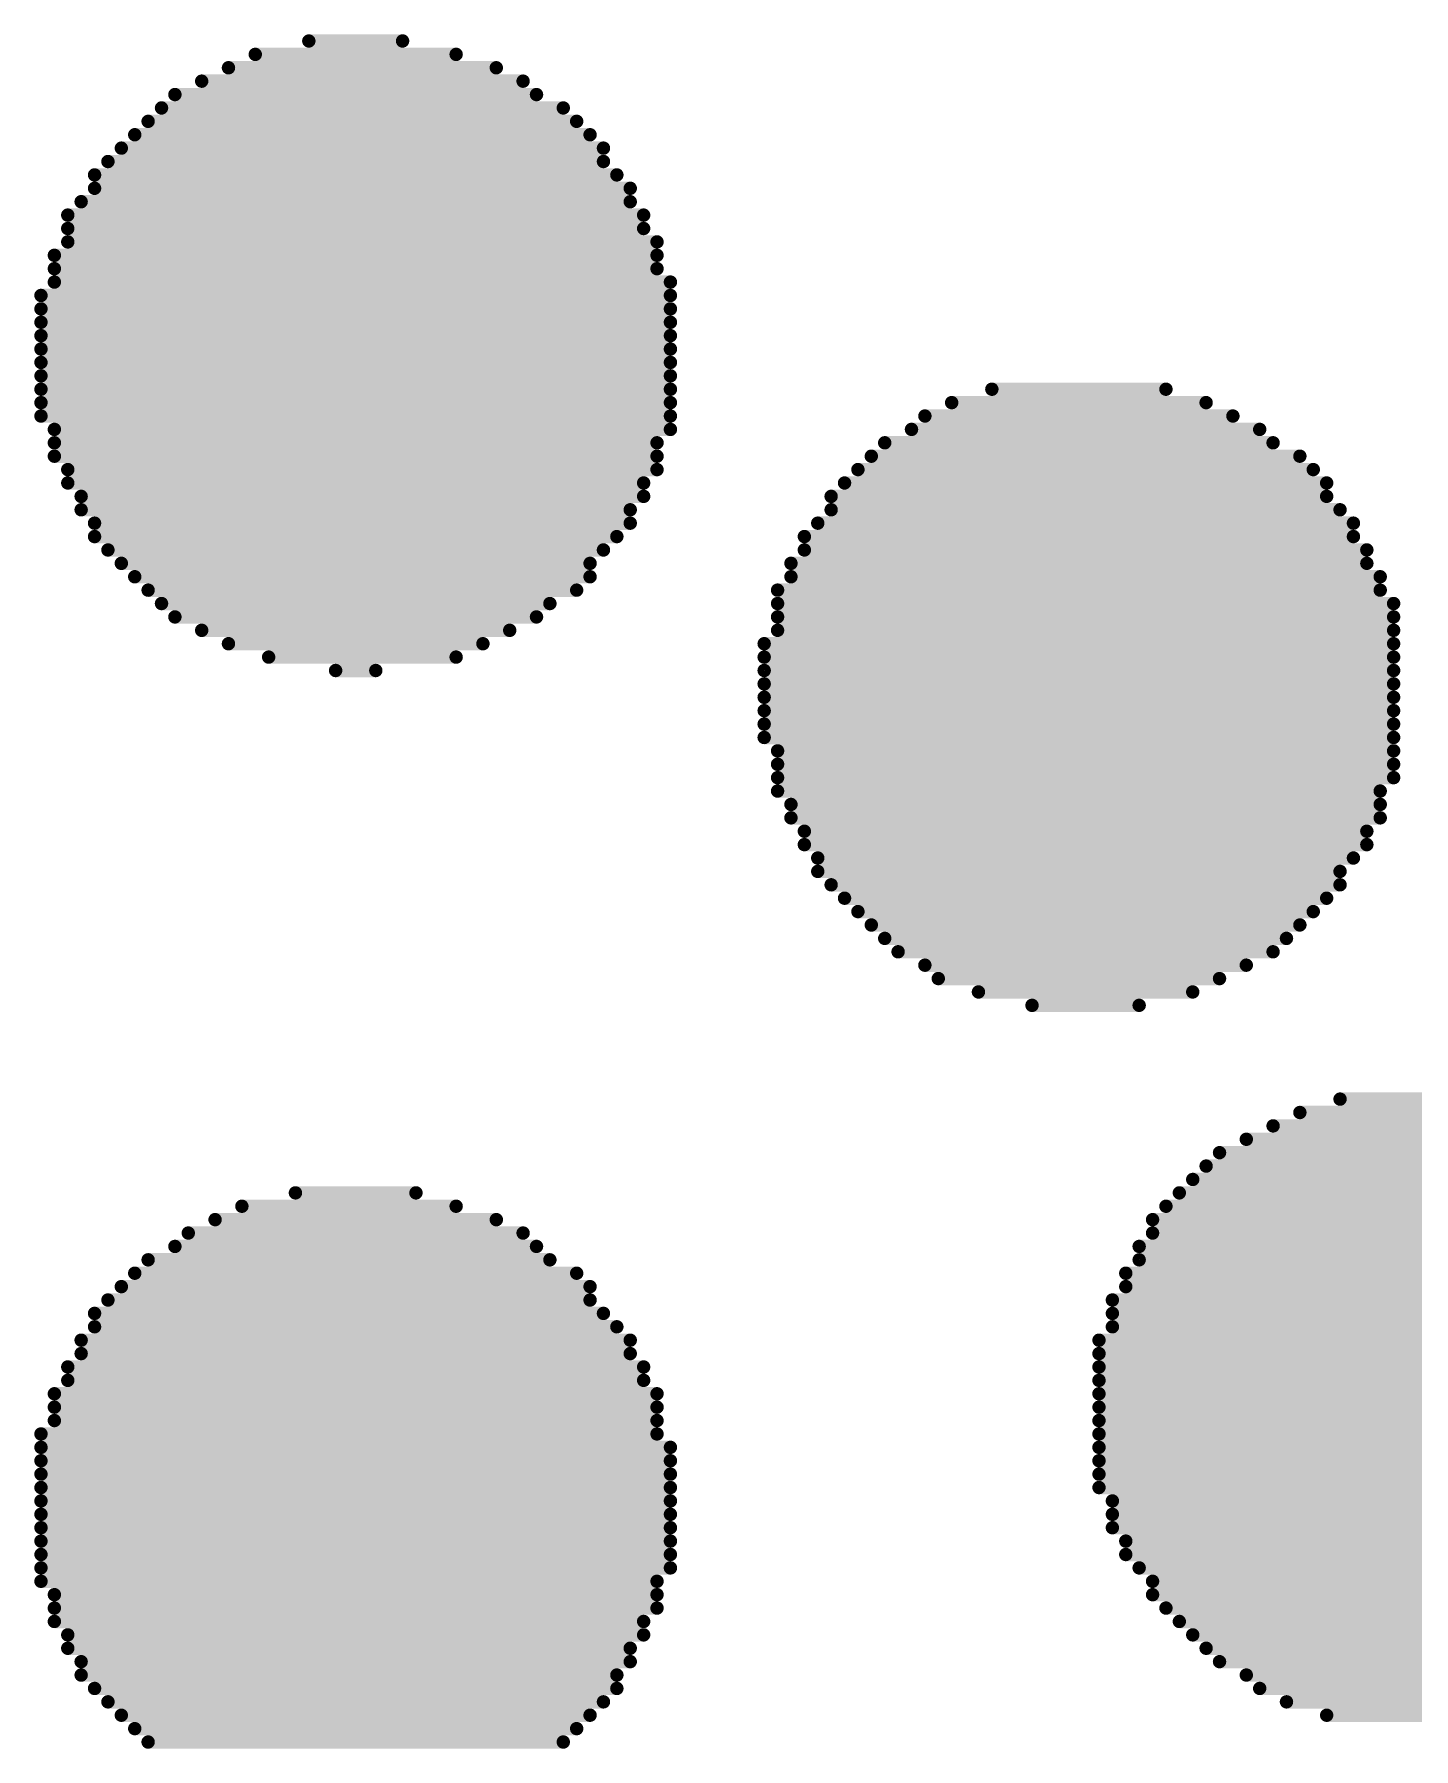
# Model space of a CAD drawing. Header units: millimetres. Extents: x 45 to 209, y 90 to 189.
# Drawn here: x 68.878 to 69.532, y 98.537 to 99.35 of the extents above; entities that cross this region are included whole.
import ezdxf

# ---------------------------------------------------------------- set-up
doc = ezdxf.new("R2010")
doc.units = ezdxf.units.MM
doc.layers.add('TopOverlay', color=2, linetype='Continuous')

# ---------------------------------------------------------------- blocks, each defined once
blk = doc.blocks.new('5394DE47_A0E8_4329_8464_7791B7C19310_62')
at = {"layer": 'TopOverlay', "const_width": 0.00635}
for points in [[(1.3287, 5.19135), (1.37315, 5.19135)], [(1.3033, 5.185), (1.39855, 5.185)], [(1.2906, 5.17865), (1.4176, 5.17865)], [(1.2779, 5.1723), (1.4303, 5.1723)], [(1.25885, 5.1596), (1.44935, 5.1596)], [(1.2652, 5.16595), (1.43665, 5.16595)], [(1.2525, 5.15325), (1.4557, 5.15325)], [(1.24615, 5.1469), (1.46205, 5.1469)], [(1.23345, 5.1342), (1.4684, 5.1342)], [(1.2398, 5.14055), (1.4684, 5.14055)], [(1.2271, 5.12785), (1.47475, 5.12785)], [(1.2271, 5.1215), (1.4811, 5.1215)], [(1.22075, 5.11515), (1.4811, 5.11515)], [(1.2144, 5.1088), (1.48745, 5.1088)], [(1.2144, 5.10245), (1.48745, 5.10245)], [(1.2144, 5.0961), (1.4938, 5.0961)], [(1.20805, 5.08975), (1.4938, 5.08975)], [(1.20805, 5.0834), (1.4938, 5.0834)], [(1.20805, 5.07705), (1.50015, 5.07705)], [(1.2017, 5.0707), (1.50015, 5.0707)], [(1.2017, 5.06435), (1.50015, 5.06435)], [(1.2017, 5.058), (1.50015, 5.058)], [(1.2017, 5.05165), (1.50015, 5.05165)], [(1.2017, 5.0453), (1.50015, 5.0453)], [(1.2017, 5.03895), (1.50015, 5.03895)], [(1.2017, 5.0326), (1.50015, 5.0326)], [(1.2017, 5.02625), (1.50015, 5.02625)], [(1.65255, 5.02625), (1.7351, 5.02625)], [(1.2017, 5.0199), (1.50015, 5.0199)], [(1.2017, 5.01355), (1.50015, 5.01355)], [(1.6208, 5.01355), (1.76685, 5.01355)], [(1.6335, 5.0199), (1.75415, 5.0199)], [(1.20805, 5.0072), (1.50015, 5.0072)], [(1.61445, 5.0072), (1.77955, 5.0072)], [(1.20805, 5.00085), (1.4938, 5.00085)], [(1.60175, 5.00085), (1.7859, 5.00085)], [(1.20805, 4.9945), (1.4938, 4.9945)], [(1.2144, 4.98815), (1.4938, 4.98815)], [(1.58905, 4.98815), (1.80495, 4.98815)], [(1.5954, 4.9945), (1.7986, 4.9945)], [(1.2144, 4.9818), (1.48745, 4.9818)], [(1.5827, 4.9818), (1.8113, 4.9818)], [(1.22075, 4.97545), (1.48745, 4.97545)], [(1.57635, 4.97545), (1.8113, 4.97545)], [(1.22075, 4.9691), (1.4811, 4.9691)], [(1.57635, 4.9691), (1.81765, 4.9691)], [(1.2271, 4.96275), (1.4811, 4.96275)], [(1.2271, 4.9564), (1.47475, 4.9564)], [(1.56365, 4.9564), (1.824, 4.9564)], [(1.57, 4.96275), (1.824, 4.96275)], [(1.23345, 4.95005), (1.4684, 4.95005)], [(1.56365, 4.95005), (1.83035, 4.95005)], [(1.2398, 4.9437), (1.46205, 4.9437)], [(1.5573, 4.9437), (1.83035, 4.9437)], [(1.24615, 4.93735), (1.46205, 4.93735)], [(1.2525, 4.931), (1.4557, 4.931)], [(1.55095, 4.931), (1.8367, 4.931)], [(1.5573, 4.93735), (1.8367, 4.93735)], [(1.25885, 4.92465), (1.443, 4.92465)], [(1.55095, 4.92465), (1.84305, 4.92465)], [(1.2652, 4.9183), (1.43665, 4.9183)], [(1.55095, 4.9183), (1.84305, 4.9183)], [(1.2779, 4.91195), (1.42395, 4.91195)], [(1.55095, 4.91195), (1.84305, 4.91195)], [(1.2906, 4.9056), (1.41125, 4.9056)], [(1.30965, 4.89925), (1.39855, 4.89925)], [(1.5446, 4.9056), (1.84305, 4.9056)], [(1.5446, 4.89925), (1.84305, 4.89925)], [(1.3414, 4.8929), (1.36045, 4.8929)], [(1.5446, 4.8929), (1.84305, 4.8929)], [(1.5446, 4.88655), (1.84305, 4.88655)], [(1.5446, 4.8802), (1.84305, 4.8802)], [(1.5446, 4.87385), (1.84305, 4.87385)], [(1.5446, 4.8675), (1.84305, 4.8675)], [(1.5446, 4.86115), (1.84305, 4.86115)], [(1.55095, 4.8548), (1.84305, 4.8548)], [(1.55095, 4.84845), (1.84305, 4.84845)], [(1.55095, 4.8421), (1.84305, 4.8421)], [(1.55095, 4.83575), (1.8367, 4.83575)], [(1.5573, 4.8294), (1.8367, 4.8294)], [(1.5573, 4.82305), (1.8367, 4.82305)], [(1.56365, 4.8167), (1.83035, 4.8167)], [(1.56365, 4.81035), (1.83035, 4.81035)], [(1.57, 4.804), (1.824, 4.804)], [(1.57, 4.79765), (1.81765, 4.79765)], [(1.57635, 4.7913), (1.81765, 4.7913)], [(1.5827, 4.78495), (1.8113, 4.78495)], [(1.58905, 4.7786), (1.80495, 4.7786)], [(1.5954, 4.77225), (1.7986, 4.77225)], [(1.60175, 4.7659), (1.79225, 4.7659)], [(1.6081, 4.75955), (1.7859, 4.75955)], [(1.6208, 4.7532), (1.7732, 4.7532)], [(1.62715, 4.74685), (1.7605, 4.74685)], [(1.6462, 4.7405), (1.7478, 4.7405)], [(1.6716, 4.73415), (1.7224, 4.73415)], [(1.81765, 4.6897), (1.88115, 4.6897)], [(1.7986, 4.68335), (1.90655, 4.68335)], [(1.7732, 4.67065), (1.93195, 4.67065)], [(1.7859, 4.677), (1.91925, 4.677)], [(1.7605, 4.6643), (1.9383, 4.6643)], [(1.75415, 4.65795), (1.951, 4.65795)], [(1.7478, 4.6516), (1.95735, 4.6516)], [(1.29695, 4.6389), (1.39855, 4.6389)], [(1.32235, 4.64525), (1.3795, 4.64525)], [(1.7351, 4.6389), (1.97005, 4.6389)], [(1.74145, 4.64525), (1.9637, 4.64525)], [(1.28425, 4.63255), (1.4176, 4.63255)], [(1.72875, 4.63255), (1.97005, 4.63255)], [(1.27155, 4.6262), (1.4303, 4.6262)], [(1.72875, 4.6262), (1.9764, 4.6262)], [(1.2652, 4.61985), (1.43665, 4.61985)], [(1.7224, 4.61985), (1.98275, 4.61985)], [(1.24615, 4.60715), (1.4557, 4.60715)], [(1.2525, 4.6135), (1.443, 4.6135)], [(1.71605, 4.60715), (1.9891, 4.60715)], [(1.7224, 4.6135), (1.98275, 4.6135)], [(1.2398, 4.6008), (1.46205, 4.6008)], [(1.71605, 4.6008), (1.9891, 4.6008)], [(1.23345, 4.59445), (1.46205, 4.59445)], [(1.7097, 4.59445), (1.99545, 4.59445)], [(1.2271, 4.5881), (1.4684, 4.5881)], [(1.2271, 4.58175), (1.47475, 4.58175)], [(1.7097, 4.5881), (1.99545, 4.5881)], [(1.7097, 4.58175), (1.99545, 4.58175)], [(1.22075, 4.5754), (1.4811, 4.5754)], [(1.70335, 4.5754), (1.99545, 4.5754)], [(1.22075, 4.56905), (1.4811, 4.56905)], [(1.70335, 4.56905), (2.0018, 4.56905)], [(1.2144, 4.5627), (1.48745, 4.5627)], [(1.70335, 4.5627), (2.0018, 4.5627)], [(1.20805, 4.55), (1.4938, 4.55)], [(1.2144, 4.55635), (1.48745, 4.55635)], [(1.70335, 4.55635), (2.0018, 4.55635)], [(1.70335, 4.55), (2.0018, 4.55)], [(1.20805, 4.54365), (1.4938, 4.54365)], [(1.70335, 4.54365), (2.0018, 4.54365)], [(1.20805, 4.5373), (1.4938, 4.5373)], [(1.70335, 4.5373), (2.0018, 4.5373)], [(1.2017, 4.53095), (1.4938, 4.53095)], [(1.2017, 4.5246), (1.50015, 4.5246)], [(1.70335, 4.53095), (2.0018, 4.53095)], [(1.70335, 4.5246), (2.0018, 4.5246)], [(1.2017, 4.51825), (1.50015, 4.51825)], [(1.70335, 4.51825), (2.0018, 4.51825)], [(1.2017, 4.5119), (1.50015, 4.5119)], [(1.70335, 4.5119), (2.0018, 4.5119)], [(1.2017, 4.50555), (1.50015, 4.50555)], [(1.70335, 4.50555), (1.99545, 4.50555)], [(1.2017, 4.4992), (1.50015, 4.4992)], [(1.2017, 4.49285), (1.50015, 4.49285)], [(1.7097, 4.4992), (1.99545, 4.4992)], [(1.7097, 4.49285), (1.99545, 4.49285)], [(1.2017, 4.4865), (1.50015, 4.4865)], [(1.7097, 4.4865), (1.9891, 4.4865)], [(1.2017, 4.48015), (1.50015, 4.48015)], [(1.71605, 4.48015), (1.9891, 4.48015)], [(1.2017, 4.4738), (1.50015, 4.4738)], [(1.2017, 4.46745), (1.50015, 4.46745)], [(1.71605, 4.4738), (1.98275, 4.4738)], [(1.7224, 4.46745), (1.98275, 4.46745)], [(1.2017, 4.4611), (1.4938, 4.4611)], [(1.72875, 4.4611), (1.9764, 4.4611)], [(1.20805, 4.45475), (1.4938, 4.45475)], [(1.72875, 4.45475), (1.9764, 4.45475)], [(1.20805, 4.4484), (1.4938, 4.4484)], [(1.7351, 4.4484), (1.97005, 4.4484)], [(1.20805, 4.44205), (1.48745, 4.44205)], [(1.2144, 4.4357), (1.48745, 4.4357)], [(1.74145, 4.44205), (1.9637, 4.44205)], [(1.7478, 4.4357), (1.95735, 4.4357)], [(1.2144, 4.42935), (1.4811, 4.42935)], [(1.75415, 4.42935), (1.951, 4.42935)], [(1.22075, 4.423), (1.4811, 4.423)], [(1.7605, 4.423), (1.94465, 4.423)], [(1.22075, 4.41665), (1.47475, 4.41665)], [(1.7732, 4.41665), (1.93195, 4.41665)], [(1.2271, 4.4103), (1.47475, 4.4103)], [(1.23345, 4.40395), (1.4684, 4.40395)], [(1.77955, 4.4103), (1.9256, 4.4103)], [(1.79225, 4.40395), (1.90655, 4.40395)], [(1.2398, 4.3976), (1.46205, 4.3976)], [(1.8113, 4.3976), (1.8875, 4.3976)], [(1.24615, 4.39125), (1.4557, 4.39125)], [(1.2525, 4.3849), (1.44935, 4.3849)]]:
    blk.add_lwpolyline(points, dxfattribs=at)
at = {"layer": 'TopOverlay', "const_width": 0.00317}
for points in [[(1.32711, 5.19135, 1), (1.33029, 5.19135, 1)], [(1.37156, 5.19135, 1), (1.37474, 5.19135, 1)], [(1.30171, 5.185, 1), (1.30489, 5.185, 1)], [(1.39696, 5.185, 1), (1.40014, 5.185, 1)], [(1.28901, 5.17865, 1), (1.29219, 5.17865, 1)], [(1.41601, 5.17865, 1), (1.41919, 5.17865, 1)], [(1.27631, 5.1723, 1), (1.27949, 5.1723, 1)], [(1.42871, 5.1723, 1), (1.43189, 5.1723, 1)], [(1.25726, 5.1596, 1), (1.26044, 5.1596, 1)], [(1.26361, 5.16595, 1), (1.26679, 5.16595, 1)], [(1.43506, 5.16595, 1), (1.43824, 5.16595, 1)], [(1.44776, 5.1596, 1), (1.45094, 5.1596, 1)], [(1.25091, 5.15325, 1), (1.25409, 5.15325, 1)], [(1.45411, 5.15325, 1), (1.45729, 5.15325, 1)], [(1.24456, 5.1469, 1), (1.24774, 5.1469, 1)], [(1.46046, 5.1469, 1), (1.46364, 5.1469, 1)], [(1.23186, 5.1342, 1), (1.23504, 5.1342, 1)], [(1.23821, 5.14055, 1), (1.24139, 5.14055, 1)], [(1.46681, 5.14055, 1), (1.46999, 5.14055, 1)], [(1.46681, 5.1342, 1), (1.46999, 5.1342, 1)], [(1.22551, 5.12785, 1), (1.22869, 5.12785, 1)], [(1.47316, 5.12785, 1), (1.47634, 5.12785, 1)], [(1.22551, 5.1215, 1), (1.22869, 5.1215, 1)], [(1.47951, 5.1215, 1), (1.48269, 5.1215, 1)], [(1.21916, 5.11515, 1), (1.22234, 5.11515, 1)], [(1.47951, 5.11515, 1), (1.48269, 5.11515, 1)], [(1.21281, 5.1088, 1), (1.21599, 5.1088, 1)], [(1.21281, 5.10245, 1), (1.21599, 5.10245, 1)], [(1.48586, 5.1088, 1), (1.48904, 5.1088, 1)], [(1.48586, 5.10245, 1), (1.48904, 5.10245, 1)], [(1.21281, 5.0961, 1), (1.21599, 5.0961, 1)], [(1.49221, 5.0961, 1), (1.49539, 5.0961, 1)], [(1.20646, 5.08975, 1), (1.20964, 5.08975, 1)], [(1.49221, 5.08975, 1), (1.49539, 5.08975, 1)], [(1.20646, 5.0834, 1), (1.20964, 5.0834, 1)], [(1.20646, 5.07705, 1), (1.20964, 5.07705, 1)], [(1.49221, 5.0834, 1), (1.49539, 5.0834, 1)], [(1.49856, 5.07705, 1), (1.50174, 5.07705, 1)], [(1.20011, 5.0707, 1), (1.20329, 5.0707, 1)], [(1.49856, 5.0707, 1), (1.50174, 5.0707, 1)], [(1.20011, 5.06435, 1), (1.20329, 5.06435, 1)], [(1.49856, 5.06435, 1), (1.50174, 5.06435, 1)], [(1.20011, 5.058, 1), (1.20329, 5.058, 1)], [(1.49856, 5.058, 1), (1.50174, 5.058, 1)], [(1.20011, 5.05165, 1), (1.20329, 5.05165, 1)], [(1.20011, 5.0453, 1), (1.20329, 5.0453, 1)], [(1.49856, 5.05165, 1), (1.50174, 5.05165, 1)], [(1.49856, 5.0453, 1), (1.50174, 5.0453, 1)], [(1.20011, 5.03895, 1), (1.20329, 5.03895, 1)], [(1.49856, 5.03895, 1), (1.50174, 5.03895, 1)], [(1.20011, 5.0326, 1), (1.20329, 5.0326, 1)], [(1.49856, 5.0326, 1), (1.50174, 5.0326, 1)], [(1.20011, 5.02625, 1), (1.20329, 5.02625, 1)], [(1.49856, 5.02625, 1), (1.50174, 5.02625, 1)], [(1.65096, 5.02625, 1), (1.65414, 5.02625, 1)], [(1.73351, 5.02625, 1), (1.73669, 5.02625, 1)], [(1.20011, 5.0199, 1), (1.20329, 5.0199, 1)], [(1.20011, 5.01355, 1), (1.20329, 5.01355, 1)], [(1.49856, 5.0199, 1), (1.50174, 5.0199, 1)], [(1.49856, 5.01355, 1), (1.50174, 5.01355, 1)], [(1.61921, 5.01355, 1), (1.62239, 5.01355, 1)], [(1.63191, 5.0199, 1), (1.63509, 5.0199, 1)], [(1.75256, 5.0199, 1), (1.75574, 5.0199, 1)], [(1.76526, 5.01355, 1), (1.76844, 5.01355, 1)], [(1.20646, 5.0072, 1), (1.20964, 5.0072, 1)], [(1.49856, 5.0072, 1), (1.50174, 5.0072, 1)], [(1.61286, 5.0072, 1), (1.61604, 5.0072, 1)], [(1.77796, 5.0072, 1), (1.78114, 5.0072, 1)], [(1.20646, 5.00085, 1), (1.20964, 5.00085, 1)], [(1.49221, 5.00085, 1), (1.49539, 5.00085, 1)], [(1.60016, 5.00085, 1), (1.60334, 5.00085, 1)], [(1.78431, 5.00085, 1), (1.78749, 5.00085, 1)], [(1.20646, 4.9945, 1), (1.20964, 4.9945, 1)], [(1.21281, 4.98815, 1), (1.21599, 4.98815, 1)], [(1.49221, 4.9945, 1), (1.49539, 4.9945, 1)], [(1.49221, 4.98815, 1), (1.49539, 4.98815, 1)], [(1.58746, 4.98815, 1), (1.59064, 4.98815, 1)], [(1.59381, 4.9945, 1), (1.59699, 4.9945, 1)], [(1.79701, 4.9945, 1), (1.80019, 4.9945, 1)], [(1.80336, 4.98815, 1), (1.80654, 4.98815, 1)], [(1.21281, 4.9818, 1), (1.21599, 4.9818, 1)], [(1.48586, 4.9818, 1), (1.48904, 4.9818, 1)], [(1.58111, 4.9818, 1), (1.58429, 4.9818, 1)], [(1.80971, 4.9818, 1), (1.81289, 4.9818, 1)], [(1.21916, 4.97545, 1), (1.22234, 4.97545, 1)], [(1.48586, 4.97545, 1), (1.48904, 4.97545, 1)], [(1.57476, 4.97545, 1), (1.57794, 4.97545, 1)], [(1.80971, 4.97545, 1), (1.81289, 4.97545, 1)], [(1.21916, 4.9691, 1), (1.22234, 4.9691, 1)], [(1.47951, 4.9691, 1), (1.48269, 4.9691, 1)], [(1.57476, 4.9691, 1), (1.57794, 4.9691, 1)], [(1.81606, 4.9691, 1), (1.81924, 4.9691, 1)], [(1.22551, 4.96275, 1), (1.22869, 4.96275, 1)], [(1.22551, 4.9564, 1), (1.22869, 4.9564, 1)], [(1.47316, 4.9564, 1), (1.47634, 4.9564, 1)], [(1.47951, 4.96275, 1), (1.48269, 4.96275, 1)], [(1.56206, 4.9564, 1), (1.56524, 4.9564, 1)], [(1.56841, 4.96275, 1), (1.57159, 4.96275, 1)], [(1.82241, 4.96275, 1), (1.82559, 4.96275, 1)], [(1.82241, 4.9564, 1), (1.82559, 4.9564, 1)], [(1.23186, 4.95005, 1), (1.23504, 4.95005, 1)], [(1.46681, 4.95005, 1), (1.46999, 4.95005, 1)], [(1.56206, 4.95005, 1), (1.56524, 4.95005, 1)], [(1.82876, 4.95005, 1), (1.83194, 4.95005, 1)], [(1.23821, 4.9437, 1), (1.24139, 4.9437, 1)], [(1.46046, 4.9437, 1), (1.46364, 4.9437, 1)], [(1.55571, 4.9437, 1), (1.55889, 4.9437, 1)], [(1.82876, 4.9437, 1), (1.83194, 4.9437, 1)], [(1.24456, 4.93735, 1), (1.24774, 4.93735, 1)], [(1.25091, 4.931, 1), (1.25409, 4.931, 1)], [(1.45411, 4.931, 1), (1.45729, 4.931, 1)], [(1.46046, 4.93735, 1), (1.46364, 4.93735, 1)], [(1.54936, 4.931, 1), (1.55254, 4.931, 1)], [(1.55571, 4.93735, 1), (1.55889, 4.93735, 1)], [(1.83511, 4.93735, 1), (1.83829, 4.93735, 1)], [(1.83511, 4.931, 1), (1.83829, 4.931, 1)], [(1.25726, 4.92465, 1), (1.26044, 4.92465, 1)], [(1.44141, 4.92465, 1), (1.44459, 4.92465, 1)], [(1.54936, 4.92465, 1), (1.55254, 4.92465, 1)], [(1.84146, 4.92465, 1), (1.84464, 4.92465, 1)], [(1.26361, 4.9183, 1), (1.26679, 4.9183, 1)], [(1.43506, 4.9183, 1), (1.43824, 4.9183, 1)], [(1.54936, 4.9183, 1), (1.55254, 4.9183, 1)], [(1.84146, 4.9183, 1), (1.84464, 4.9183, 1)], [(1.27631, 4.91195, 1), (1.27949, 4.91195, 1)], [(1.42236, 4.91195, 1), (1.42554, 4.91195, 1)], [(1.54936, 4.91195, 1), (1.55254, 4.91195, 1)], [(1.84146, 4.91195, 1), (1.84464, 4.91195, 1)], [(1.28901, 4.9056, 1), (1.29219, 4.9056, 1)], [(1.30806, 4.89925, 1), (1.31124, 4.89925, 1)], [(1.39696, 4.89925, 1), (1.40014, 4.89925, 1)], [(1.40966, 4.9056, 1), (1.41284, 4.9056, 1)], [(1.54301, 4.9056, 1), (1.54619, 4.9056, 1)], [(1.54301, 4.89925, 1), (1.54619, 4.89925, 1)], [(1.84146, 4.9056, 1), (1.84464, 4.9056, 1)], [(1.84146, 4.89925, 1), (1.84464, 4.89925, 1)], [(1.33981, 4.8929, 1), (1.34299, 4.8929, 1)], [(1.35886, 4.8929, 1), (1.36204, 4.8929, 1)], [(1.54301, 4.8929, 1), (1.54619, 4.8929, 1)], [(1.84146, 4.8929, 1), (1.84464, 4.8929, 1)], [(1.54301, 4.88655, 1), (1.54619, 4.88655, 1)], [(1.84146, 4.88655, 1), (1.84464, 4.88655, 1)], [(1.54301, 4.8802, 1), (1.54619, 4.8802, 1)], [(1.54301, 4.87385, 1), (1.54619, 4.87385, 1)], [(1.84146, 4.8802, 1), (1.84464, 4.8802, 1)], [(1.84146, 4.87385, 1), (1.84464, 4.87385, 1)], [(1.54301, 4.8675, 1), (1.54619, 4.8675, 1)], [(1.84146, 4.8675, 1), (1.84464, 4.8675, 1)], [(1.54301, 4.86115, 1), (1.54619, 4.86115, 1)], [(1.84146, 4.86115, 1), (1.84464, 4.86115, 1)], [(1.54936, 4.8548, 1), (1.55254, 4.8548, 1)], [(1.84146, 4.8548, 1), (1.84464, 4.8548, 1)], [(1.54936, 4.84845, 1), (1.55254, 4.84845, 1)], [(1.54936, 4.8421, 1), (1.55254, 4.8421, 1)], [(1.84146, 4.84845, 1), (1.84464, 4.84845, 1)], [(1.84146, 4.8421, 1), (1.84464, 4.8421, 1)], [(1.54936, 4.83575, 1), (1.55254, 4.83575, 1)], [(1.83511, 4.83575, 1), (1.83829, 4.83575, 1)], [(1.55571, 4.8294, 1), (1.55889, 4.8294, 1)], [(1.83511, 4.8294, 1), (1.83829, 4.8294, 1)], [(1.55571, 4.82305, 1), (1.55889, 4.82305, 1)], [(1.83511, 4.82305, 1), (1.83829, 4.82305, 1)], [(1.56206, 4.8167, 1), (1.56524, 4.8167, 1)], [(1.56206, 4.81035, 1), (1.56524, 4.81035, 1)], [(1.82876, 4.8167, 1), (1.83194, 4.8167, 1)], [(1.82876, 4.81035, 1), (1.83194, 4.81035, 1)], [(1.56841, 4.804, 1), (1.57159, 4.804, 1)], [(1.82241, 4.804, 1), (1.82559, 4.804, 1)], [(1.56841, 4.79765, 1), (1.57159, 4.79765, 1)], [(1.81606, 4.79765, 1), (1.81924, 4.79765, 1)], [(1.57476, 4.7913, 1), (1.57794, 4.7913, 1)], [(1.58111, 4.78495, 1), (1.58429, 4.78495, 1)], [(1.80971, 4.78495, 1), (1.81289, 4.78495, 1)], [(1.81606, 4.7913, 1), (1.81924, 4.7913, 1)], [(1.58746, 4.7786, 1), (1.59064, 4.7786, 1)], [(1.80336, 4.7786, 1), (1.80654, 4.7786, 1)], [(1.59381, 4.77225, 1), (1.59699, 4.77225, 1)], [(1.79701, 4.77225, 1), (1.80019, 4.77225, 1)], [(1.60016, 4.7659, 1), (1.60334, 4.7659, 1)], [(1.79066, 4.7659, 1), (1.79384, 4.7659, 1)], [(1.60651, 4.75955, 1), (1.60969, 4.75955, 1)], [(1.61921, 4.7532, 1), (1.62239, 4.7532, 1)], [(1.77161, 4.7532, 1), (1.77479, 4.7532, 1)], [(1.78431, 4.75955, 1), (1.78749, 4.75955, 1)], [(1.62556, 4.74685, 1), (1.62874, 4.74685, 1)], [(1.75891, 4.74685, 1), (1.76209, 4.74685, 1)], [(1.64461, 4.7405, 1), (1.64779, 4.7405, 1)], [(1.74621, 4.7405, 1), (1.74939, 4.7405, 1)], [(1.67001, 4.73415, 1), (1.67319, 4.73415, 1)], [(1.72081, 4.73415, 1), (1.72399, 4.73415, 1)], [(1.81606, 4.6897, 1), (1.81924, 4.6897, 1)], [(1.79701, 4.68335, 1), (1.80019, 4.68335, 1)], [(1.77161, 4.67065, 1), (1.77479, 4.67065, 1)], [(1.78431, 4.677, 1), (1.78749, 4.677, 1)], [(1.75891, 4.6643, 1), (1.76209, 4.6643, 1)], [(1.75256, 4.65795, 1), (1.75574, 4.65795, 1)], [(1.74621, 4.6516, 1), (1.74939, 4.6516, 1)], [(1.29536, 4.6389, 1), (1.29854, 4.6389, 1)], [(1.32076, 4.64525, 1), (1.32394, 4.64525, 1)], [(1.37791, 4.64525, 1), (1.38109, 4.64525, 1)], [(1.39696, 4.6389, 1), (1.40014, 4.6389, 1)], [(1.73351, 4.6389, 1), (1.73669, 4.6389, 1)], [(1.73986, 4.64525, 1), (1.74304, 4.64525, 1)], [(1.28266, 4.63255, 1), (1.28584, 4.63255, 1)], [(1.41601, 4.63255, 1), (1.41919, 4.63255, 1)], [(1.72716, 4.63255, 1), (1.73034, 4.63255, 1)], [(1.26996, 4.6262, 1), (1.27314, 4.6262, 1)], [(1.42871, 4.6262, 1), (1.43189, 4.6262, 1)], [(1.72716, 4.6262, 1), (1.73034, 4.6262, 1)], [(1.26361, 4.61985, 1), (1.26679, 4.61985, 1)], [(1.43506, 4.61985, 1), (1.43824, 4.61985, 1)], [(1.72081, 4.61985, 1), (1.72399, 4.61985, 1)], [(1.24456, 4.60715, 1), (1.24774, 4.60715, 1)], [(1.25091, 4.6135, 1), (1.25409, 4.6135, 1)], [(1.44141, 4.6135, 1), (1.44459, 4.6135, 1)], [(1.45411, 4.60715, 1), (1.45729, 4.60715, 1)], [(1.71446, 4.60715, 1), (1.71764, 4.60715, 1)], [(1.72081, 4.6135, 1), (1.72399, 4.6135, 1)], [(1.23821, 4.6008, 1), (1.24139, 4.6008, 1)], [(1.46046, 4.6008, 1), (1.46364, 4.6008, 1)], [(1.71446, 4.6008, 1), (1.71764, 4.6008, 1)], [(1.23186, 4.59445, 1), (1.23504, 4.59445, 1)], [(1.46046, 4.59445, 1), (1.46364, 4.59445, 1)], [(1.70811, 4.59445, 1), (1.71129, 4.59445, 1)], [(1.22551, 4.5881, 1), (1.22869, 4.5881, 1)], [(1.22551, 4.58175, 1), (1.22869, 4.58175, 1)], [(1.46681, 4.5881, 1), (1.46999, 4.5881, 1)], [(1.47316, 4.58175, 1), (1.47634, 4.58175, 1)], [(1.70811, 4.5881, 1), (1.71129, 4.5881, 1)], [(1.70811, 4.58175, 1), (1.71129, 4.58175, 1)], [(1.21916, 4.5754, 1), (1.22234, 4.5754, 1)], [(1.47951, 4.5754, 1), (1.48269, 4.5754, 1)], [(1.70176, 4.5754, 1), (1.70494, 4.5754, 1)], [(1.21916, 4.56905, 1), (1.22234, 4.56905, 1)], [(1.47951, 4.56905, 1), (1.48269, 4.56905, 1)], [(1.70176, 4.56905, 1), (1.70494, 4.56905, 1)], [(1.21281, 4.5627, 1), (1.21599, 4.5627, 1)], [(1.48586, 4.5627, 1), (1.48904, 4.5627, 1)], [(1.70176, 4.5627, 1), (1.70494, 4.5627, 1)], [(1.20646, 4.55, 1), (1.20964, 4.55, 1)], [(1.21281, 4.55635, 1), (1.21599, 4.55635, 1)], [(1.48586, 4.55635, 1), (1.48904, 4.55635, 1)], [(1.49221, 4.55, 1), (1.49539, 4.55, 1)], [(1.70176, 4.55635, 1), (1.70494, 4.55635, 1)], [(1.70176, 4.55, 1), (1.70494, 4.55, 1)], [(1.20646, 4.54365, 1), (1.20964, 4.54365, 1)], [(1.49221, 4.54365, 1), (1.49539, 4.54365, 1)], [(1.70176, 4.54365, 1), (1.70494, 4.54365, 1)], [(1.20646, 4.5373, 1), (1.20964, 4.5373, 1)], [(1.49221, 4.5373, 1), (1.49539, 4.5373, 1)], [(1.70176, 4.5373, 1), (1.70494, 4.5373, 1)], [(1.20011, 4.53095, 1), (1.20329, 4.53095, 1)], [(1.20011, 4.5246, 1), (1.20329, 4.5246, 1)], [(1.49221, 4.53095, 1), (1.49539, 4.53095, 1)], [(1.49856, 4.5246, 1), (1.50174, 4.5246, 1)], [(1.70176, 4.53095, 1), (1.70494, 4.53095, 1)], [(1.70176, 4.5246, 1), (1.70494, 4.5246, 1)], [(1.20011, 4.51825, 1), (1.20329, 4.51825, 1)], [(1.49856, 4.51825, 1), (1.50174, 4.51825, 1)], [(1.70176, 4.51825, 1), (1.70494, 4.51825, 1)], [(1.20011, 4.5119, 1), (1.20329, 4.5119, 1)], [(1.49856, 4.5119, 1), (1.50174, 4.5119, 1)], [(1.70176, 4.5119, 1), (1.70494, 4.5119, 1)], [(1.20011, 4.50555, 1), (1.20329, 4.50555, 1)], [(1.49856, 4.50555, 1), (1.50174, 4.50555, 1)], [(1.70176, 4.50555, 1), (1.70494, 4.50555, 1)], [(1.20011, 4.4992, 1), (1.20329, 4.4992, 1)], [(1.20011, 4.49285, 1), (1.20329, 4.49285, 1)], [(1.49856, 4.4992, 1), (1.50174, 4.4992, 1)], [(1.49856, 4.49285, 1), (1.50174, 4.49285, 1)], [(1.70811, 4.4992, 1), (1.71129, 4.4992, 1)], [(1.70811, 4.49285, 1), (1.71129, 4.49285, 1)], [(1.20011, 4.4865, 1), (1.20329, 4.4865, 1)], [(1.49856, 4.4865, 1), (1.50174, 4.4865, 1)], [(1.70811, 4.4865, 1), (1.71129, 4.4865, 1)], [(1.20011, 4.48015, 1), (1.20329, 4.48015, 1)], [(1.49856, 4.48015, 1), (1.50174, 4.48015, 1)], [(1.71446, 4.48015, 1), (1.71764, 4.48015, 1)], [(1.20011, 4.4738, 1), (1.20329, 4.4738, 1)], [(1.20011, 4.46745, 1), (1.20329, 4.46745, 1)], [(1.49856, 4.4738, 1), (1.50174, 4.4738, 1)], [(1.49856, 4.46745, 1), (1.50174, 4.46745, 1)], [(1.71446, 4.4738, 1), (1.71764, 4.4738, 1)], [(1.72081, 4.46745, 1), (1.72399, 4.46745, 1)], [(1.20011, 4.4611, 1), (1.20329, 4.4611, 1)], [(1.49221, 4.4611, 1), (1.49539, 4.4611, 1)], [(1.72716, 4.4611, 1), (1.73034, 4.4611, 1)], [(1.20646, 4.45475, 1), (1.20964, 4.45475, 1)], [(1.49221, 4.45475, 1), (1.49539, 4.45475, 1)], [(1.72716, 4.45475, 1), (1.73034, 4.45475, 1)], [(1.20646, 4.4484, 1), (1.20964, 4.4484, 1)], [(1.49221, 4.4484, 1), (1.49539, 4.4484, 1)], [(1.73351, 4.4484, 1), (1.73669, 4.4484, 1)], [(1.20646, 4.44205, 1), (1.20964, 4.44205, 1)], [(1.21281, 4.4357, 1), (1.21599, 4.4357, 1)], [(1.48586, 4.44205, 1), (1.48904, 4.44205, 1)], [(1.48586, 4.4357, 1), (1.48904, 4.4357, 1)], [(1.73986, 4.44205, 1), (1.74304, 4.44205, 1)], [(1.74621, 4.4357, 1), (1.74939, 4.4357, 1)], [(1.21281, 4.42935, 1), (1.21599, 4.42935, 1)], [(1.47951, 4.42935, 1), (1.48269, 4.42935, 1)], [(1.75256, 4.42935, 1), (1.75574, 4.42935, 1)], [(1.21916, 4.423, 1), (1.22234, 4.423, 1)], [(1.47951, 4.423, 1), (1.48269, 4.423, 1)], [(1.75891, 4.423, 1), (1.76209, 4.423, 1)], [(1.21916, 4.41665, 1), (1.22234, 4.41665, 1)], [(1.47316, 4.41665, 1), (1.47634, 4.41665, 1)], [(1.77161, 4.41665, 1), (1.77479, 4.41665, 1)], [(1.22551, 4.4103, 1), (1.22869, 4.4103, 1)], [(1.23186, 4.40395, 1), (1.23504, 4.40395, 1)], [(1.46681, 4.40395, 1), (1.46999, 4.40395, 1)], [(1.47316, 4.4103, 1), (1.47634, 4.4103, 1)], [(1.77796, 4.4103, 1), (1.78114, 4.4103, 1)], [(1.79066, 4.40395, 1), (1.79384, 4.40395, 1)], [(1.23821, 4.3976, 1), (1.24139, 4.3976, 1)], [(1.46046, 4.3976, 1), (1.46364, 4.3976, 1)], [(1.80971, 4.3976, 1), (1.81289, 4.3976, 1)], [(1.24456, 4.39125, 1), (1.24774, 4.39125, 1)], [(1.45411, 4.39125, 1), (1.45729, 4.39125, 1)], [(1.25091, 4.3849, 1), (1.25409, 4.3849, 1)], [(1.44776, 4.3849, 1), (1.45094, 4.3849, 1)]]:
    blk.add_lwpolyline(points, format="xyb", close=True, dxfattribs=at)

msp = doc.modelspace()

# ---------------------------------------------------------------- block references
at = {"rotation": 360}
msp.add_blockref('5394DE47_A0E8_4329_8464_7791B7C19310_62', (67.67968, 94.1556), dxfattribs=at)

doc.saveas('drawing.dxf')
